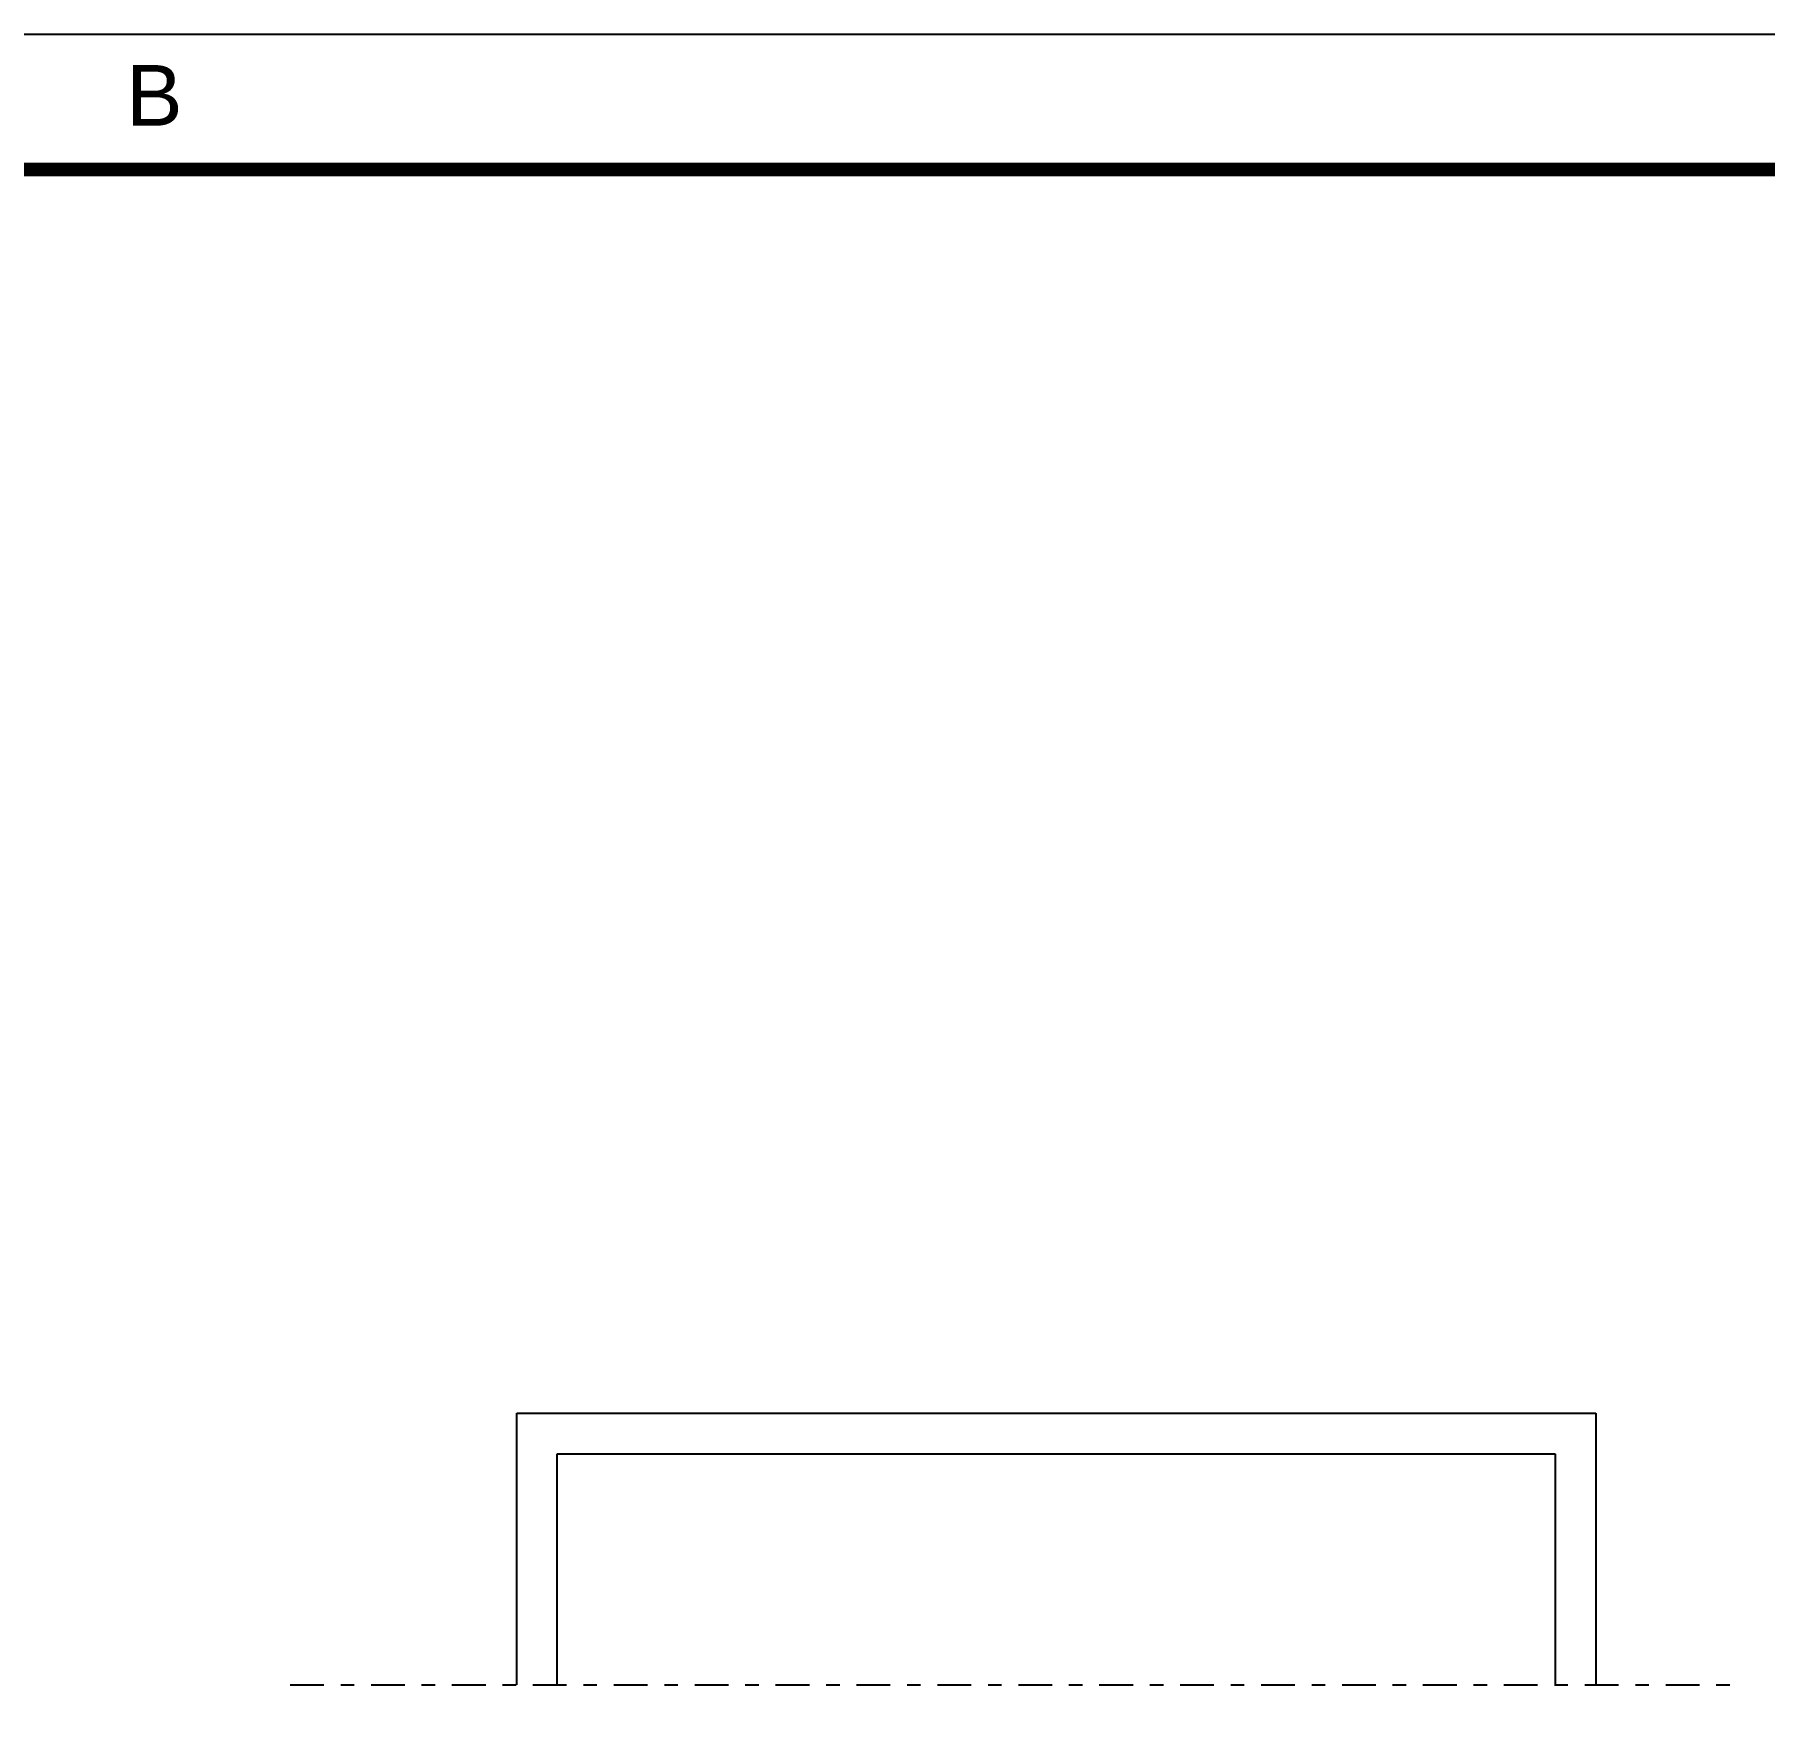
# Model space of a CAD drawing. Extents: x -210 to -126, y -135 to 724.
# Drawn here: x -157.51 to -144.69, y 711.24 to 723.71 of the extents above; entities that cross this region are included whole.
import ezdxf
from ezdxf.enums import TextEntityAlignment as Align

# ---------------------------------------------------------------- set-up
doc = ezdxf.new("R2010")
doc.units = 0
doc.header["$MEASUREMENT"] = 0
doc.linetypes.add('DASHDOT2', pattern=[0.5, 0.25, -0.125, 0, -0.125])
doc.layers.add('02', color=8, linetype='CONTINUOUS')
doc.layers.add("PRANCHA - PROJETU'S", color=7, linetype='CONTINUOUS')
doc.styles.add('ARIAL', font='arial.ttf', dxfattribs={"height": 2})

# ---------------------------------------------------------------- blocks, each defined once
blk = doc.blocks.new('ADFSGASDFG')
at = {"layer": "PRANCHA - PROJETU'S", "color": 1}
blk.add_line((360.678, 107.346), (276.578, 107.346), dxfattribs=at)
at = {"layer": "PRANCHA - PROJETU'S", "color": 4, "const_width": 0.1}
blk.add_lwpolyline([(279.078, 106.346), (359.678, 106.346), (359.678, 48.946), (279.078, 48.946)], close=True, dxfattribs=at)

msp = doc.modelspace()

# ---------------------------------------------------------------- linework, layer by layer
at = {"layer": '02', "linetype": 'Continuous'}
for p, q in [((-153.937, 713.493), (-145.937, 713.493)), ((-153.937, 711.48), (-153.937, 713.493)), ((-145.937, 713.493), (-145.937, 711.48)), ((-153.637, 713.193), (-146.237, 713.193)), ((-153.637, 711.48), (-153.637, 713.193)), ((-146.237, 713.193), (-146.237, 711.48))]:
    msp.add_line(p, q, dxfattribs=at)
at = {"layer": '02', "linetype": 'DASHDOT2'}
msp.add_line((-155.618, 711.48), (-144.827, 711.48), dxfattribs=at)

# ---------------------------------------------------------------- block references
at = {"layer": "PRANCHA - PROJETU'S", "color": 1}
msp.add_blockref('ADFSGASDFG', (-486.709, 616.367), dxfattribs=at)

# ---------------------------------------------------------------- texts
at = {"layer": "PRANCHA - PROJETU'S", "color": 50, "linetype": 'Continuous', "style": 'ARIAL'}
msp.add_text('B', height=0.45, dxfattribs=at).set_placement((-156.625, 723.263), align=Align.MIDDLE)

doc.saveas('drawing.dxf')
